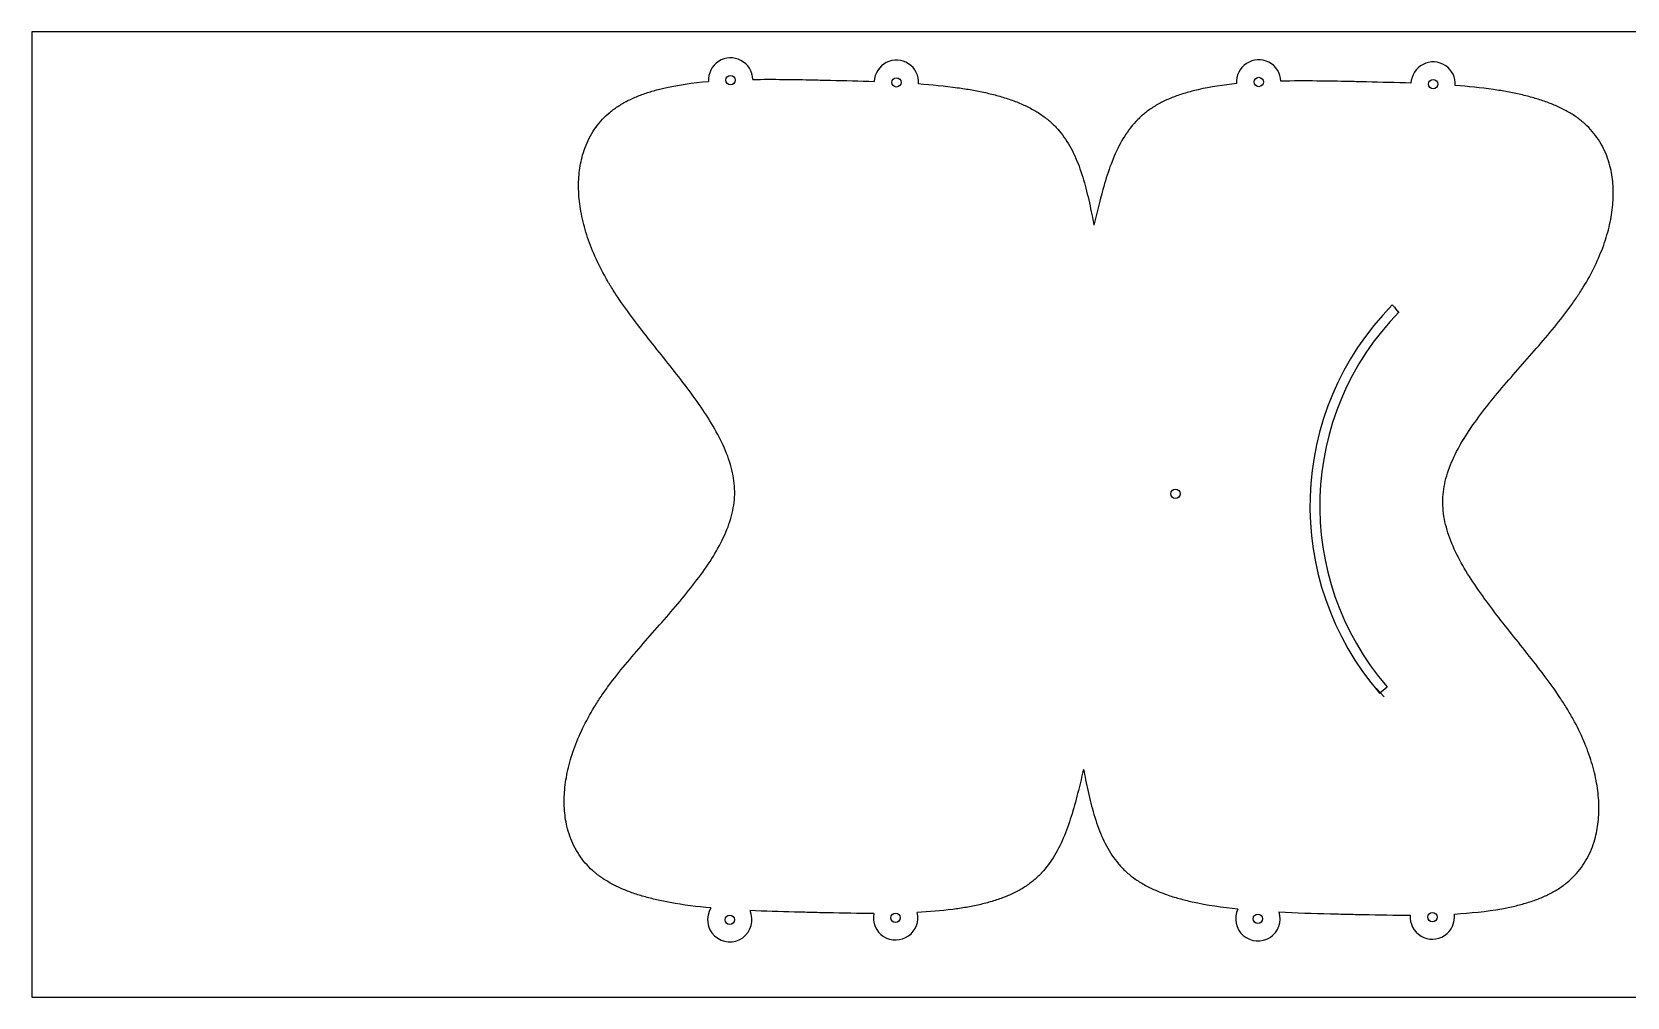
# Model space of a CAD drawing. Header units: inches. Extents: x 132 to 1257, y -131 to 658.
# Drawn here: x 650.9 to 750.1, y 169.4 to 229.4 of the extents above; entities that cross this region are included whole.
import ezdxf

# ---------------------------------------------------------------- set-up
doc = ezdxf.new("R2010")
doc.units = ezdxf.units.IN
doc.header["$MEASUREMENT"] = 0
doc.layers.add('Default', color=7, linetype='Continuous', true_color=0x000000)

msp = doc.modelspace()

# ---------------------------------------------------------------- linework, layer by layer
at = {"color": 2, "true_color": 0xffff00}
msp.add_line((734.976, 188.089), (734.503, 188.606), dxfattribs=at)
msp.add_line((734.691, 188.321), (735.153, 188.719))
for points in [[(735.284, 212.187), (735.244, 212.227)], [(735.516, 212.419), (735.476, 212.458)]]:
    msp.add_lwpolyline(points)
for centre in [(694.351, 226.436), (704.66, 226.295), (727.176, 226.317), (738.021, 226.185), (722.001, 200.717), (694.3, 174.243), (704.609, 174.363), (727.126, 174.298), (737.971, 174.409)]:
    msp.add_circle(centre, 0.291)
for centre, radius, start, end in [((694.351, 226.436), 1.38, 1.70155, 183.26276), ((704.66, 226.295), 1.38, 356.60412, 177.62998), ((727.176, 226.317), 1.38, 2.13391, 184.13009), ((738.021, 226.185), 1.38, 356.43547, 177.5232), ((748.182, 199.964), 17.821, 135.48196, 220.79385), ((748.182, 199.964), 17.211, 135.48196, 220.79385), ((694.3, 174.243), 1.38, 148.15444, 24.28598), ((704.609, 174.363), 1.38, 168.87053, 13.67829), ((727.126, 174.298), 1.38, 153.79092, 17.95618), ((737.971, 174.409), 1.38, 175.02375, 7.67271)]:
    msp.add_arc(centre, radius, start, end)
for points, knots in [([(693.128, 174.97), (692.274, 175.053), (691.429, 175.155), (690.31, 175.359), (690.031, 175.416), (689.486, 175.541), (689.221, 175.608), (688.706, 175.756), (688.456, 175.835), (687.974, 176.007), (687.741, 176.1), (687.294, 176.299), (687.079, 176.405), (686.671, 176.634), (686.476, 176.756), (686.198, 176.952), (686.109, 177.019), (685.979, 177.123), (685.936, 177.158), (685.853, 177.23), (685.812, 177.266), (685.611, 177.448), (685.46, 177.602), (685.041, 178.091), (684.807, 178.447), (684.424, 179.219), (684.28, 179.629), (684.096, 180.412), (684.045, 180.779), (683.997, 181.539), (684.005, 181.93), (684.076, 182.733), (684.143, 183.145), (684.331, 183.981), (684.456, 184.407), (684.762, 185.269), (684.946, 185.705), (685.369, 186.581), (685.611, 187.022), (685.941, 187.561), (686.01, 187.672), (686.152, 187.892), (686.225, 188.003), (686.451, 188.336), (686.607, 188.556), (687.098, 189.221), (687.448, 189.663), (688.168, 190.536), (688.547, 190.977), (689.307, 191.85), (689.693, 192.288), (690.456, 193.161), (690.838, 193.602), (691.566, 194.474), (691.922, 194.916), (692.582, 195.791), (692.894, 196.233), (693.449, 197.112), (693.7, 197.555), (694.115, 198.441), (694.286, 198.886), (694.524, 199.783), (694.594, 200.229), (694.615, 201.138), (694.566, 201.587), (694.37, 202.493), (694.221, 202.946), (693.848, 203.85), (693.618, 204.304), (693.105, 205.208), (692.814, 205.664), (692.196, 206.569), (691.861, 207.026), (691.174, 207.932), (690.814, 208.389), (690.093, 209.297), (689.728, 209.752), (689.01, 210.66), (688.652, 211.118), (687.974, 212.023), (687.645, 212.48), (687.185, 213.168), (687.039, 213.395), (686.864, 213.682), (686.829, 213.739), (686.762, 213.852), (686.728, 213.909), (686.63, 214.079), (686.566, 214.192), (686.261, 214.746), (686.04, 215.197), (685.658, 216.093), (685.495, 216.537), (685.229, 217.411), (685.124, 217.842), (684.974, 218.687), (684.927, 219.101), (684.893, 219.906), (684.903, 220.298), (684.985, 221.054), (685.054, 221.419), (685.273, 222.193), (685.436, 222.596), (685.854, 223.35), (686.104, 223.695), (686.545, 224.164), (686.703, 224.311), (686.912, 224.484), (686.954, 224.518), (687.041, 224.585), (687.085, 224.618), (687.22, 224.716), (687.312, 224.779), (687.599, 224.963), (687.799, 225.075), (688.217, 225.285), (688.437, 225.381), (688.892, 225.56), (689.129, 225.641), (689.619, 225.791), (689.872, 225.859), (691.056, 226.139), (692.001, 226.261), (692.974, 226.358)], [-85.148406, -85.148406, -85.148406, -85.148406, -81.780767, -81.780767, -80.653101, -80.653101, -79.570598, -79.570598, -78.534434, -78.534434, -77.54624, -77.54624, -76.601915, -76.601915, -75.696681, -75.696681, -75.256245, -75.256245, -75.038733, -75.038733, -74.822714, -74.822714, -73.969653, -73.969653, -72.281686, -72.281686, -70.564748, -70.564748, -69.100223, -69.100223, -67.553631, -67.553631, -65.908811, -65.908811, -64.155075, -64.155075, -62.285633, -62.285633, -60.296231, -60.296231, -59.779524, -59.779524, -59.255149, -59.255149, -58.183988, -58.183988, -55.974472, -55.974472, -53.694649, -53.694649, -51.379904, -51.379904, -49.092763, -49.092763, -46.869323, -46.869323, -44.747127, -44.747127, -42.749829, -42.749829, -40.876165, -40.876165, -39.08522, -39.08522, -37.294848, -37.294848, -35.421823, -35.421823, -33.425249, -33.425249, -31.303842, -31.303842, -29.081214, -29.081214, -26.79486, -26.79486, -24.480837, -24.480837, -22.201611, -22.201611, -19.992547, -19.992547, -18.921559, -18.921559, -18.658473, -18.658473, -18.3973, -18.3973, -17.880658, -17.880658, -15.891473, -15.891473, -14.022184, -14.022184, -12.26855, -12.26855, -10.623797, -10.623797, -9.07727, -9.07727, -7.612849, -7.612849, -5.89545, -5.89545, -4.207291, -4.207291, -3.354244, -3.354244, -3.138242, -3.138242, -2.920749, -2.920749, -2.480367, -2.480367, -1.575282, -1.575282, -0.631139, -0.631139, 0.356858, 0.356858, 1.39283, 1.39283, 5.165837, 5.165837, 5.165837, 5.165837]), ([(695.73, 226.477), (696.996, 226.496), (698.262, 226.476), (699.871, 226.441), (700.215, 226.433), (701.466, 226.404), (702.374, 226.383), (703.281, 226.352)], [8.814927, 8.814927, 8.814927, 8.814927, 13.819671, 13.819671, 15.179724, 15.179724, 18.770325, 18.770325, 18.770325, 18.770325]), ([(706.037, 226.214), (706.85, 226.153), (707.658, 226.076), (708.757, 225.922), (709.05, 225.876), (709.625, 225.774), (709.906, 225.719), (710.455, 225.596), (710.721, 225.53), (711.25, 225.383), (711.51, 225.302), (712.014, 225.125), (712.257, 225.03), (712.722, 224.824), (712.945, 224.714), (713.369, 224.477), (713.571, 224.35), (713.859, 224.145), (713.951, 224.075), (714.129, 223.931), (714.215, 223.856), (714.464, 223.627), (714.618, 223.465), (715.054, 222.951), (715.3, 222.578), (715.731, 221.777), (715.912, 221.351), (716.227, 220.466), (716.362, 220), (716.601, 219.053), (716.707, 218.56), (716.849, 217.858), (716.892, 217.641), (716.935, 217.424)], [22.39606, 22.39606, 22.39606, 22.39606, 25.607041, 25.607041, 26.78249, 26.78249, 27.915409, 27.915409, 29.003369, 29.003369, 30.083561, 30.083561, 31.111933, 31.111933, 32.092923, 32.092923, 33.031821, 33.031821, 33.488266, 33.488266, 33.937759, 33.937759, 34.824381, 34.824381, 36.598165, 36.598165, 38.421258, 38.421258, 40.322481, 40.322481, 42.294606, 42.294606, 43.165386, 43.165386, 43.165386, 43.165386]), ([(725.8, 226.217), (724.99, 226.131), (724.197, 226.019), (723.148, 225.779), (722.884, 225.71), (722.373, 225.557), (722.126, 225.473), (721.652, 225.29), (721.423, 225.19), (720.989, 224.973), (720.781, 224.856), (720.484, 224.664), (720.389, 224.599), (720.204, 224.463), (720.115, 224.393), (719.856, 224.175), (719.694, 224.021), (719.235, 223.527), (718.971, 223.166), (718.504, 222.387), (718.303, 221.969), (717.946, 221.1), (717.79, 220.641), (717.507, 219.706), (717.378, 219.219), (717.147, 218.303), (717.041, 217.861), (716.935, 217.424)], [299.426318, 299.426318, 299.426318, 299.426318, 302.597982, 302.597982, 303.678174, 303.678174, 304.706545, 304.706545, 305.687536, 305.687536, 306.626434, 306.626434, 307.082878, 307.082878, 307.532371, 307.532371, 308.418994, 308.418994, 310.192778, 310.192778, 312.01587, 312.01587, 313.917093, 313.917093, 315.889219, 315.889219, 317.666593, 317.666593, 317.666593, 317.666593]), ([(736.643, 226.245), (735.721, 226.277), (734.799, 226.299), (733.533, 226.329), (733.189, 226.337), (732.162, 226.359), (731.48, 226.372), (730.051, 226.386), (729.299, 226.385), (728.555, 226.368)], [285.12662, 285.12662, 285.12662, 285.12662, 288.774336, 288.774336, 290.134725, 290.134725, 292.834636, 292.834636, 295.783694, 295.783694, 295.783694, 295.783694]), ([(739.338, 174.593), (740.338, 174.66), (741.319, 174.751), (742.559, 174.974), (742.827, 175.029), (743.349, 175.152), (743.602, 175.22), (744.091, 175.37), (744.329, 175.451), (744.784, 175.629), (745.004, 175.726), (745.423, 175.935), (745.623, 176.047), (745.91, 176.231), (746.002, 176.294), (746.137, 176.391), (746.181, 176.424), (746.268, 176.492), (746.31, 176.526), (746.519, 176.698), (746.677, 176.845), (747.118, 177.314), (747.369, 177.658), (747.788, 178.412), (747.951, 178.815), (748.171, 179.588), (748.24, 179.953), (748.322, 180.709), (748.333, 181.101), (748.3, 181.906), (748.252, 182.32), (748.103, 183.165), (747.998, 183.596), (747.733, 184.471), (747.569, 184.915), (747.188, 185.811), (746.967, 186.262), (746.662, 186.816), (746.598, 186.93), (746.467, 187.157), (746.399, 187.27), (746.189, 187.613), (746.043, 187.841), (745.584, 188.529), (745.255, 188.986), (744.576, 189.892), (744.219, 190.35), (743.5, 191.258), (743.135, 191.713), (742.413, 192.621), (742.053, 193.079), (741.366, 193.985), (741.031, 194.442), (740.413, 195.347), (740.122, 195.803), (739.608, 196.707), (739.378, 197.162), (739.005, 198.066), (738.856, 198.519), (738.66, 199.425), (738.61, 199.875), (738.632, 200.783), (738.702, 201.23), (738.94, 202.126), (739.11, 202.571), (739.525, 203.456), (739.776, 203.9), (740.33, 204.778), (740.643, 205.22), (741.302, 206.095), (741.658, 206.536), (742.386, 207.409), (742.767, 207.849), (743.53, 208.722), (743.916, 209.16), (744.676, 210.033), (745.055, 210.474), (745.775, 211.346), (746.125, 211.788), (746.616, 212.453), (746.772, 212.673), (746.961, 212.951), (746.998, 213.007), (747.071, 213.117), (747.107, 213.172), (747.213, 213.337), (747.283, 213.447), (747.612, 213.986), (747.855, 214.427), (748.278, 215.303), (748.462, 215.739), (748.768, 216.6), (748.893, 217.026), (749.082, 217.863), (749.149, 218.274), (749.22, 219.077), (749.228, 219.469), (749.182, 220.228), (749.13, 220.595), (748.947, 221.379), (748.804, 221.789), (748.421, 222.562), (748.187, 222.918), (747.769, 223.407), (747.618, 223.562), (747.418, 223.744), (747.377, 223.78), (747.293, 223.851), (747.251, 223.886), (747.121, 223.99), (747.032, 224.057), (746.754, 224.254), (746.559, 224.376), (746.151, 224.605), (745.936, 224.711), (745.49, 224.911), (745.257, 225.004), (744.775, 225.176), (744.525, 225.255), (744.01, 225.403), (743.745, 225.471), (743.2, 225.596), (742.921, 225.652), (742.349, 225.757), (742.057, 225.804), (740.98, 225.959), (740.191, 226.037), (739.398, 226.099)], [189.043159, 189.043159, 189.043159, 189.043159, 192.941512, 192.941512, 194.024014, 194.024014, 195.060178, 195.060178, 196.048372, 196.048372, 196.992698, 196.992698, 197.897932, 197.897932, 198.338367, 198.338367, 198.55588, 198.55588, 198.771898, 198.771898, 199.62496, 199.62496, 201.312927, 201.312927, 203.029864, 203.029864, 204.49439, 204.49439, 206.040982, 206.040982, 207.685802, 207.685802, 209.439538, 209.439538, 211.30898, 211.30898, 213.298382, 213.298382, 213.815089, 213.815089, 214.339464, 214.339464, 215.410625, 215.410625, 217.620141, 217.620141, 219.899964, 219.899964, 222.214708, 222.214708, 224.501849, 224.501849, 226.725289, 226.725289, 228.847486, 228.847486, 230.844784, 230.844784, 232.718448, 232.718448, 234.509392, 234.509392, 236.299765, 236.299765, 238.17279, 238.17279, 240.169363, 240.169363, 242.290771, 242.290771, 244.513399, 244.513399, 246.799752, 246.799752, 249.113776, 249.113776, 251.393001, 251.393001, 253.602066, 253.602066, 254.673054, 254.673054, 254.93614, 254.93614, 255.197313, 255.197313, 255.713955, 255.713955, 257.70314, 257.70314, 259.572429, 259.572429, 261.326063, 261.326063, 262.970815, 262.970815, 264.517342, 264.517342, 265.981764, 265.981764, 267.699163, 267.699163, 269.387321, 269.387321, 270.240368, 270.240368, 270.456371, 270.456371, 270.673863, 270.673863, 271.114245, 271.114245, 272.019331, 272.019331, 272.963474, 272.963474, 273.951471, 273.951471, 274.987442, 274.987442, 276.069767, 276.069767, 277.197279, 277.197279, 278.367667, 278.367667, 281.501059, 281.501059, 281.501059, 281.501059]), ([(716.291, 183.588), (716.185, 183.152), (716.079, 182.71), (715.848, 181.794), (715.719, 181.307), (715.436, 180.373), (715.28, 179.914), (714.924, 179.045), (714.723, 178.627), (714.256, 177.848), (713.992, 177.487), (713.533, 176.993), (713.371, 176.839), (713.112, 176.621), (713.023, 176.551), (712.838, 176.415), (712.743, 176.349), (712.447, 176.158), (712.239, 176.041), (711.805, 175.824), (711.577, 175.724), (711.103, 175.54), (710.855, 175.456), (710.344, 175.303), (710.081, 175.235), (709.546, 175.112), (709.277, 175.058), (708.723, 174.962), (708.44, 174.919), (707.425, 174.787), (706.69, 174.729), (705.95, 174.69)], [-122.242246, -122.242246, -122.242246, -122.242246, -120.465956, -120.465956, -118.494222, -118.494222, -116.593347, -116.593347, -114.770579, -114.770579, -112.997161, -112.997161, -112.110767, -112.110767, -111.661408, -111.661408, -111.205112, -111.205112, -110.266542, -110.266542, -109.285923, -109.285923, -108.257955, -108.257955, -107.178193, -107.178193, -106.090568, -106.090568, -104.957985, -104.957985, -102.041667, -102.041667, -102.041667, -102.041667]), ([(716.291, 183.588), (716.334, 183.371), (716.376, 183.155), (716.519, 182.453), (716.625, 181.961), (716.864, 181.014), (716.998, 180.548), (717.313, 179.663), (717.494, 179.237), (717.925, 178.436), (718.171, 178.063), (718.606, 177.549), (718.761, 177.387), (719.009, 177.158), (719.095, 177.083), (719.273, 176.939), (719.365, 176.869), (719.653, 176.664), (719.854, 176.537), (720.278, 176.3), (720.501, 176.19), (720.966, 175.984), (721.209, 175.889), (721.713, 175.712), (721.973, 175.631), (722.501, 175.483), (722.768, 175.417), (723.972, 175.148), (724.921, 175.016), (725.888, 174.908)], [152.258957, 152.258957, 152.258957, 152.258957, 153.128657, 153.128657, 155.10039, 155.10039, 157.001265, 157.001265, 158.824034, 158.824034, 160.597451, 160.597451, 161.483845, 161.483845, 161.933204, 161.933204, 162.389501, 162.389501, 163.32807, 163.32807, 164.30869, 164.30869, 165.336658, 165.336658, 166.416419, 166.416419, 167.504045, 167.504045, 171.294575, 171.294575, 171.294575, 171.294575]), ([(703.256, 174.63), (702.299, 174.63), (701.343, 174.647), (700.043, 174.675), (699.699, 174.684), (699.011, 174.7), (698.667, 174.708), (697.401, 174.74), (696.479, 174.767), (695.558, 174.81)], [-98.500263, -98.500263, -98.500263, -98.500263, -94.717892, -94.717892, -93.357689, -93.357689, -91.997792, -91.997792, -88.350006, -88.350006, -88.350006, -88.350006]), ([(728.438, 174.724), (729.502, 174.67), (730.566, 174.638), (731.974, 174.603), (732.318, 174.595), (733.005, 174.579), (733.349, 174.571), (734.661, 174.543), (735.628, 174.527), (736.596, 174.528)], [174.666344, 174.666344, 174.666344, 174.666344, 178.876721, 178.876721, 180.236924, 180.236924, 181.596821, 181.596821, 185.424295, 185.424295, 185.424295, 185.424295])]:
    msp.add_open_spline(points, degree=3, knots=knots)
msp.add_open_spline([(735.516, 212.419), (735.646, 212.274), (735.765, 212.133), (735.874, 211.994)], degree=3)
at = {"layer": 'Default'}
msp.add_lwpolyline([(750.922, 169.431), (750.922, 229.431), (650.922, 229.431), (650.922, 169.431)], close=True, dxfattribs=at)

doc.saveas('drawing.dxf')
